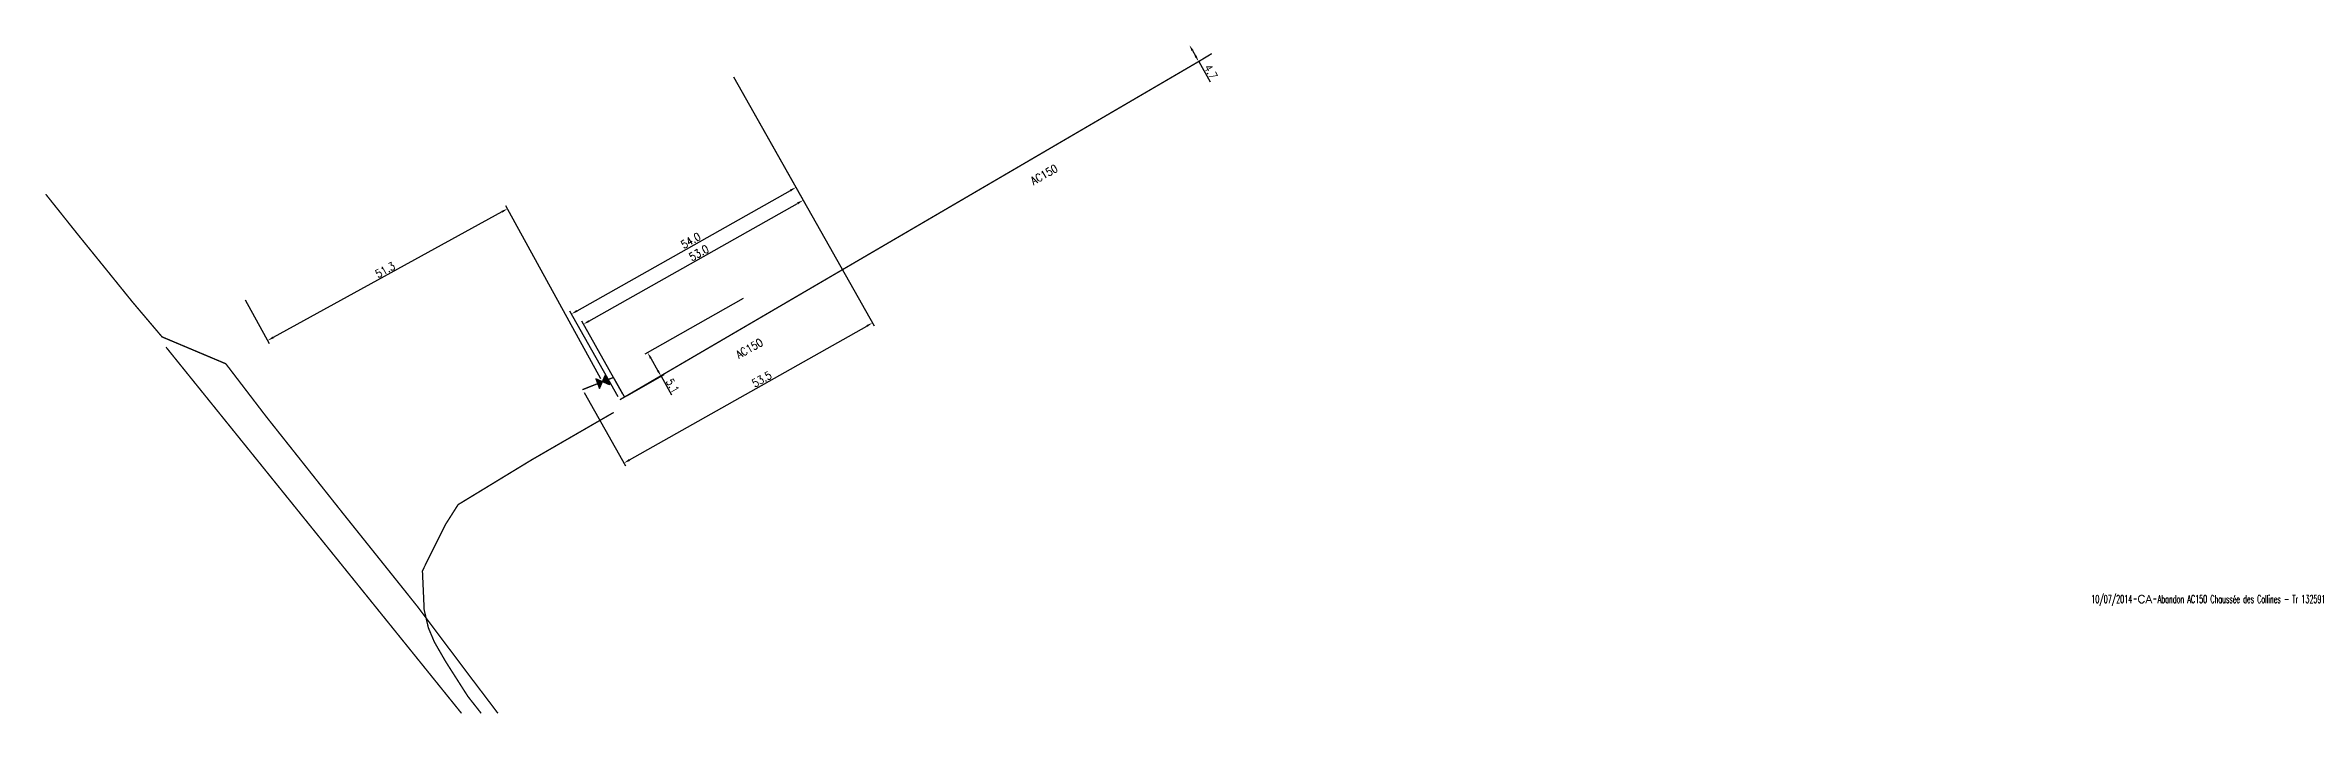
# Model space of a CAD drawing. Header units: millimetres. Extents: x 165152 to 165978, y 158000 to 158440.
# Drawn here: x 165555.9 to 165978.5, y 157999.9 to 158125.3 of the extents above; entities that cross this region are included whole.
import ezdxf
from ezdxf.enums import TextEntityAlignment as Align

# ---------------------------------------------------------------- set-up
doc = ezdxf.new("R2010")
doc.units = ezdxf.units.MM
doc.layers.get('0').update_dxf_attribs({"linetype": 'CONTINUOUS'})
doc.layers.get('Defpoints').update_dxf_attribs({"linetype": 'CONTINUOUS'})
doc.layers.add('G_300', color=7, linetype='CONTINUOUS')
doc.layers.add('G_908', color=5, linetype='CONTINUOUS')
doc.styles.get("Standard").update_dxf_attribs({"font": 'romans.shx', "width": 0.85})
doc.linetypes.add('MP_HS', pattern='A,2,-1,["G",Standard,S=0.85,R=0,X=-0.27,Y=-0.4],-1', length=4)
doc.dimstyles.get("Standard").update_dxf_attribs({"dimtxt": 1.5, "dimasz": 1.2, "dimexe": 0.625, "dimexo": 0.625, "dimgap": 0.25, "dimtad": 1, "dimdec": 1, "dimzin": 0, "dimdsep": 46, "dimtxsty": 'Standard', "dimcen": -0.5, "dimadec": 0, "dimazin": 0, "dimtfac": 1, "dimtdec": 1, "dimtmove": 0, "dimatfit": 3, "dimfxl": 1, "dimtolj": 1, "dimtzin": 0, "dimarcsym": 0})

# ---------------------------------------------------------------- blocks, each defined once
blk = doc.blocks.new('G_300_04')
at = {"linetype": 'Continuous'}
h = blk.add_hatch(color=0, dxfattribs=at)
h.paths.add_polyline_path([(-1, 1), (-1, -1), (0, 0)])
h.paths.add_polyline_path([(1, 1), (0, 0), (1, -1)])
at = {"color": 0, "linetype": 'Continuous', "flags": 128}
blk.add_lwpolyline([(-1, -1), (1, 1), (1, -1), (-1, 1)], close=True, dxfattribs=at)
at = {"color": 0, "linetype": 'Continuous', "width": 0.75}
blk.add_attdef('NUM', text='', height=1.5, dxfattribs=at).set_placement((0, 2.1), align=Align.MIDDLE_CENTER)
at = {"color": 0, "linetype": 'Continuous', "width": 0.75, "flags": 3}
for tag, p in [('DEF_COUP', (0, -7.5)), ('DEF_LEG', (0, -5)), ('DEF_TYPE', (0, -10))]:
    blk.add_attdef(tag, text='', height=1.2, dxfattribs=at).set_placement(p, align=Align.MIDDLE)
blk = doc.blocks.new('*D1')
at = {"layer": 'Defpoints', "color": 0, "linetype": 'Continuous'}
for p in [(165593.08, 158078.08), (165597.57, 158069.91), (165660.36, 158062.18)]:
    blk.add_point(p, dxfattribs=at)
at = {"layer": 'G_300', "color": 0, "linetype": 'Continuous', "lineweight": -2}
for p, q in [((165641.48, 158094.04), (165598.62, 158070.49)), ((165660.06, 158062.73), (165642.23, 158095.17)), ((165593.38, 158077.53), (165597.87, 158069.36))]:
    blk.add_line(p, q, dxfattribs=at)
at = {"layer": 'G_300', "color": 0, "linetype": 'Continuous'}
for points in [[(165641.39, 158094.22), (165641.58, 158093.87), (165642.53, 158094.62)], [(165598.53, 158070.66), (165598.72, 158070.31), (165597.57, 158069.91)]]:
    blk.add_solid(points, dxfattribs=at)
at = {"layer": 'G_300', "color": 0, "linetype": 'Continuous', "insert": (165619.61, 158083.16), "char_height": 1.5, "attachment_point": 5, "rotation": 28.7913}
blk.add_mtext('\\A1;51.3', dxfattribs=at)
blk = doc.blocks.new('*D2')
at = {"layer": 'Defpoints', "color": 0, "linetype": 'Continuous'}
for p in [(165687.26, 158078.12), (165668.8, 158067.64), (165664.47, 158059.31)]:
    blk.add_point(p, dxfattribs=at)
at = {"layer": 'G_908', "color": 0, "linetype": 'Continuous', "lineweight": -2}
for p, q in [((165686.71, 158077.81), (165668.26, 158067.33)), ((165665.01, 158059.62), (165671.87, 158063.51)), ((165669.4, 158066.59), (165670.73, 158064.25)), ((165671.32, 158063.2), (165673.3, 158059.72))]:
    blk.add_line(p, q, dxfattribs=at)
at = {"layer": 'G_908', "color": 0, "linetype": 'Continuous'}
for points in [[(165669.57, 158066.69), (165669.22, 158066.5), (165668.8, 158067.64)], [(165670.9, 158064.35), (165670.56, 158064.15), (165671.32, 158063.2)]]:
    blk.add_solid(points, dxfattribs=at)
at = {"layer": 'G_908', "color": 0, "linetype": 'Continuous', "insert": (165673.48, 158061.43), "char_height": 1.5, "attachment_point": 5, "rotation": 299.6018}
blk.add_mtext('\\A1;5.1', dxfattribs=at)
blk = doc.blocks.new('*D3')
at = {"layer": 'Defpoints', "color": 0, "linetype": 'Continuous'}
for p in [(165770.34, 158125.32), (165770.34, 158125.32), (165772.09, 158122.24)]:
    blk.add_point(p, dxfattribs=at)
at = {"layer": 'G_908', "color": 0, "linetype": 'Continuous', "lineweight": -2}
for p, q in [((165770.93, 158124.28), (165771.5, 158123.28)), ((165772.09, 158122.24), (165774.25, 158118.44))]:
    blk.add_line(p, q, dxfattribs=at)
at = {"layer": 'G_908', "color": 0, "linetype": 'Continuous'}
for points in [[(165771.11, 158124.38), (165770.76, 158124.18), (165770.34, 158125.32)], [(165771.67, 158123.38), (165771.32, 158123.18), (165772.09, 158122.24)]]:
    blk.add_solid(points, dxfattribs=at)
at = {"layer": 'G_908', "color": 0, "linetype": 'Continuous', "insert": (165774.34, 158120.31), "char_height": 1.5, "attachment_point": 5, "rotation": 299.6018}
blk.add_mtext('\\A1;4.7', dxfattribs=at)
blk = doc.blocks.new('*D4')
at = {"layer": 'Defpoints', "color": 0, "linetype": 'Continuous'}
for p in [(165684.59, 158119.9), (165697.96, 158096.22), (165664.47, 158059.31)]:
    blk.add_point(p, dxfattribs=at)
at = {"layer": 'G_908', "color": 0, "linetype": 'Continuous', "lineweight": -2}
for p, q in [((165684.9, 158119.36), (165698.26, 158095.68)), ((165657.81, 158073.56), (165696.91, 158095.63)), ((165664.16, 158059.85), (165656.45, 158073.51))]:
    blk.add_line(p, q, dxfattribs=at)
at = {"layer": 'G_908', "color": 0, "linetype": 'Continuous'}
for points in [[(165696.81, 158095.81), (165697.01, 158095.46), (165697.96, 158096.22)], [(165657.71, 158073.73), (165657.9, 158073.38), (165656.76, 158072.97)]]:
    blk.add_solid(points, dxfattribs=at)
at = {"layer": 'G_908', "color": 0, "linetype": 'Continuous', "insert": (165678.41, 158086.34), "char_height": 1.5, "attachment_point": 5, "rotation": 29.4453}
blk.add_mtext('\\A1;53.0', dxfattribs=at)
blk = doc.blocks.new('*D5')
at = {"layer": 'Defpoints', "color": 0, "linetype": 'Continuous'}
for p in [(165684.59, 158119.9), (165696.6, 158098.63), (165663.6, 158058.81)]:
    blk.add_point(p, dxfattribs=at)
at = {"layer": 'G_908', "color": 0, "linetype": 'Continuous', "lineweight": -2}
for p, q in [((165684.9, 158119.36), (165696.9, 158098.09)), ((165655.57, 158075.48), (165695.55, 158098.04)), ((165663.29, 158059.36), (165654.22, 158075.43))]:
    blk.add_line(p, q, dxfattribs=at)
at = {"layer": 'G_908', "color": 0, "linetype": 'Continuous'}
for points in [[(165695.45, 158098.22), (165695.65, 158097.87), (165696.6, 158098.63)], [(165655.48, 158075.65), (165655.67, 158075.3), (165654.53, 158074.89)]]:
    blk.add_solid(points, dxfattribs=at)
at = {"layer": 'G_908', "color": 0, "linetype": 'Continuous', "insert": (165676.89, 158088.66), "char_height": 1.5, "attachment_point": 5, "rotation": 29.4453}
blk.add_mtext('\\A1;54.0', dxfattribs=at)
blk = doc.blocks.new('*D6')
at = {"layer": 'Defpoints', "color": 0, "linetype": 'Continuous'}
for p in [(165684.59, 158119.9), (165710.94, 158073.22), (165656.58, 158060.69)]:
    blk.add_point(p, dxfattribs=at)
at = {"layer": 'G_908', "color": 0, "linetype": 'Continuous', "lineweight": -2}
for p, q in [((165684.9, 158119.36), (165711.25, 158072.68)), ((165665.4, 158047.51), (165709.9, 158072.63)), ((165656.89, 158060.15), (165664.66, 158046.38))]:
    blk.add_line(p, q, dxfattribs=at)
at = {"layer": 'G_908', "color": 0, "linetype": 'Continuous'}
for points in [[(165709.8, 158072.81), (165709.99, 158072.46), (165710.94, 158073.22)], [(165665.3, 158047.69), (165665.5, 158047.34), (165664.35, 158046.92)]]:
    blk.add_solid(points, dxfattribs=at)
at = {"layer": 'G_908', "color": 0, "linetype": 'Continuous', "insert": (165690.2, 158062.66), "char_height": 1.5, "attachment_point": 5, "rotation": 29.4453}
blk.add_mtext('\\A1;53.5', dxfattribs=at)
blk = doc.blocks.new('GIS_MODF')
at = {"color": 0, "linetype": 'Continuous', "flags": 128}
for points in [[(-2.18, -0.01), (-1.68, -0.01)], [(1.52, -0.01), (2.02, -0.01)]]:
    blk.add_lwpolyline(points, dxfattribs=at)
at = {"color": 0, "linetype": 'Continuous', "width": 0.5}
blk.add_attdef('DATE', text='', height=1.5, dxfattribs=at).set_placement((-2.5, -0.8), align=Align.RIGHT)
at = {"color": 0, "linetype": 'Continuous', "width": 1.771291}
blk.add_attdef('USER', text='', height=1.5, dxfattribs=at).set_placement((-1.51, -0.8), (1.28, -0.8), align=Align.FIT)
at = {"color": 0, "linetype": 'Continuous', "width": 0.5}
blk.add_attdef('DESC', (2.29, -0.8), '', height=1.5, dxfattribs=at)

msp = doc.modelspace()

# ---------------------------------------------------------------- linework, layer by layer
at = {"layer": 'G_908', "linetype": 'MP_HS', "const_width": 0.25, "flags": 128}
for points in [[(165664.47, 158059.31), (165772.09, 158122.24), (165774.54, 158123.72)], [(165555.99, 158097.35), (165562.05, 158089.74), (165567.43, 158083.1), (165572.28, 158077.09), (165577.79, 158070.59), (165589.74, 158065.55), (165597.28, 158055.68), (165611.35, 158037.93), (165625.62, 158020.07), (165635.4, 158007.05), (165640.74, 158000)], [(165578.53, 158068.67), (165633.91, 158000)], [(165659.43, 158061.82), (165656.58, 158060.69)], [(165664.47, 158059.31), (165663.6, 158058.81)], [(165637.6, 158000), (165635.11, 158003.16), (165630.97, 158009.65), (165628.83, 158013.36), (165627.71, 158016.01), (165626.92, 158019.38), (165626.59, 158026.71), (165630.89, 158035.37), (165633.28, 158039.13), (165647.03, 158047.51), (165662.44, 158056.42)]]:
    msp.add_lwpolyline(points, dxfattribs=at)
msp.add_lwpolyline([(165661.29, 158062.55), (165662.4, 158062.98, 0.292224), (165662.4, 158062.98), (165664.47, 158059.31)], format="xyb", dxfattribs=at)

# ---------------------------------------------------------------- block references
at = {"layer": 'G_300', "rotation": 21.49293533113243}
msp.add_blockref('G_300_04', (165660.36, 158062.18), dxfattribs=at)
at = {"layer": 'G_908', "linetype": 'Continuous'}
ref = msp.add_blockref('GIS_MODF', (165949.55, 158021.48), dxfattribs=at)
ref.add_attrib('DATE', '10/07/2014', dxfattribs={"layer": '0', "color": 0, "linetype": 'Continuous', "height": 1.5, "width": 0.5}).set_placement((165947.05, 158020.68), align=Align.RIGHT)
ref.add_attrib('USER', 'CA', dxfattribs={"layer": '0', "color": 0, "linetype": 'Continuous', "height": 1.5, "width": 1.025485}).set_placement((165948.04, 158020.68), (165950.83, 158020.68), align=Align.FIT)
ref.add_attrib('DESC', 'Abandon AC150 Chaussée des Collines - Tr 132591', (165951.84, 158020.68), dxfattribs={"layer": '0', "color": 0, "linetype": 'Continuous', "height": 1.5, "width": 0.5})

# ---------------------------------------------------------------- texts
at = {"layer": 'G_908', "linetype": 'Continuous', "width": 0.85}
for p in [(165743.12, 158101.03), (165687.86, 158068.42)]:
    msp.add_text('AC150', height=1.5, rotation=29.6157, dxfattribs=at).set_placement(p, align=Align.MIDDLE)

# ---------------------------------------------------------------- dimensions: what is measured, and where the dimension line sits
at = {"layer": 'G_300', "linetype": 'Continuous'}
dim = msp.add_linear_dim(base=(165597.57, 158069.91), p1=(165660.36, 158062.18), p2=(165593.08, 158078.08), angle=28.7913, dimstyle='Standard', dxfattribs=at)
dim.commit()
dim.dimension.update_dxf_attribs({"geometry": '*D1', "text_midpoint": (165620.1, 158082.29), "dimtype": 160})
at = {"layer": 'G_908', "linetype": 'Continuous'}
for base, p1, p2, angle, text, picture, middle in [((165770.34, 158125.32), (165772.09, 158122.24), (165770.34, 158125.32), 299.6018, '4.7', '*D3', (165773.47, 158119.82)), ((165696.6, 158098.63), (165663.6, 158058.81), (165684.59, 158119.9), 209.4453, '54.0', '*D5', (165677.38, 158087.78)), ((165697.96, 158096.22), (165664.47, 158059.31), (165684.59, 158119.9), 209.4453, '53.0', '*D4', (165678.91, 158085.47))]:
    dim = msp.add_linear_dim(base=base, p1=p1, p2=p2, angle=angle, text=text, dimstyle='Standard', dxfattribs=at)
    dim.commit()
    dim.dimension.update_dxf_attribs({"geometry": picture, "text_midpoint": middle, "dimtype": 160})
for base, p1, p2, angle, picture, middle in [((165710.94, 158073.22), (165656.58, 158060.69), (165684.59, 158119.9), 209.4453, '*D6', (165690.7, 158061.79)), ((165668.8, 158067.64), (165664.47, 158059.31), (165687.26, 158078.12), 299.6018, '*D2', (165672.61, 158060.94))]:
    dim = msp.add_linear_dim(base=base, p1=p1, p2=p2, angle=angle, dimstyle='Standard', dxfattribs=at)
    dim.commit()
    dim.dimension.update_dxf_attribs({"geometry": picture, "text_midpoint": middle, "dimtype": 160})

doc.saveas('drawing.dxf')
